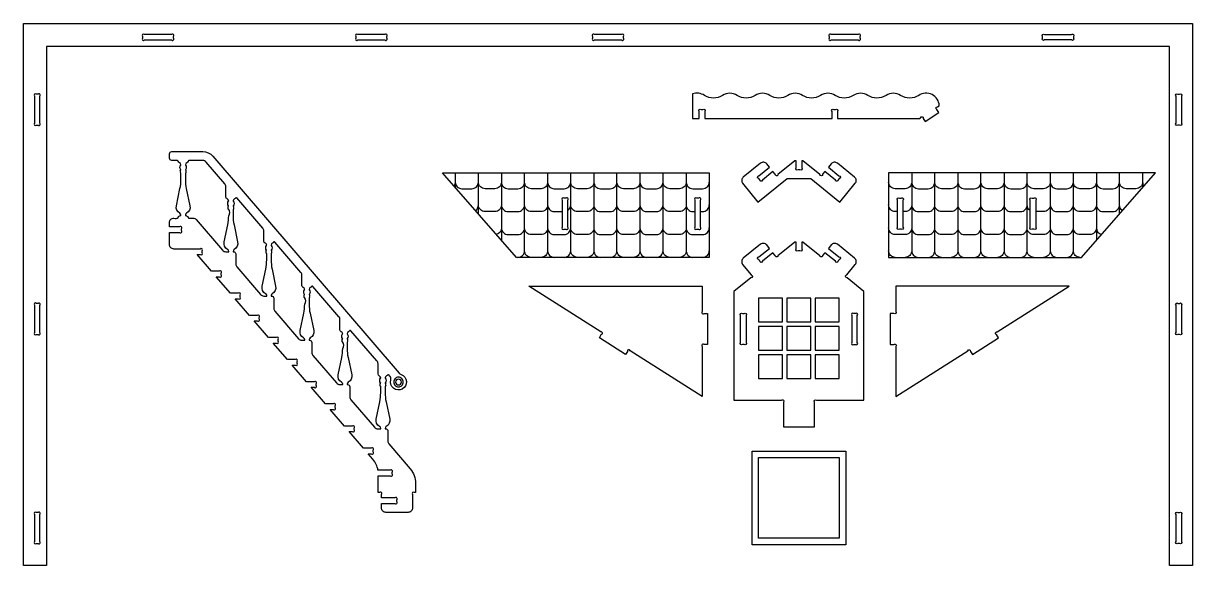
# Model space of a CAD drawing. Extents: x 9625 to 9740, y 1073 to 1136.
# Drawn here: x 9655.19 to 9681.61, y 1095.11 to 1107.36 of the extents above; entities that cross this region are included whole.
import ezdxf

# ---------------------------------------------------------------- set-up
doc = ezdxf.new("R2010")
doc.units = 0
doc.header["$MEASUREMENT"] = 0
doc.layers.add('LAYER_1', color=18, linetype='CONTINUOUS')

msp = doc.modelspace()

# ---------------------------------------------------------------- linework, layer by layer
at = {"layer": 'LAYER_1'}
for points in [[(9681.085, 1106.83), (9655.71, 1106.83), (9655.71, 1095.105), (9655.185, 1095.105), (9655.185, 1107.355), (9681.61, 1107.355), (9681.61, 1095.105), (9681.085, 1095.105)], [(9666.331, 1102.068), (9664.659, 1103.978), (9670.687, 1103.978), (9670.687, 1102.068)], [(9679.096, 1102.068), (9680.768, 1103.978), (9674.74, 1103.978), (9674.74, 1102.068)], [(9671.803, 1100.609), (9672.343, 1100.609), (9672.343, 1101.149), (9671.803, 1101.149)], [(9672.443, 1100.609), (9672.983, 1100.609), (9672.983, 1101.149), (9672.443, 1101.149)], [(9673.083, 1100.609), (9673.623, 1100.609), (9673.623, 1101.149), (9673.083, 1101.149)], [(9671.803, 1099.969), (9672.343, 1099.969), (9672.343, 1100.509), (9671.803, 1100.509)], [(9672.443, 1099.969), (9672.983, 1099.969), (9672.983, 1100.509), (9672.443, 1100.509)], [(9673.083, 1099.969), (9673.623, 1099.969), (9673.623, 1100.509), (9673.083, 1100.509)], [(9671.803, 1099.329), (9672.343, 1099.329), (9672.343, 1099.869), (9671.803, 1099.869)], [(9672.443, 1099.329), (9672.983, 1099.329), (9672.983, 1099.869), (9672.443, 1099.869)], [(9673.083, 1099.329), (9673.623, 1099.329), (9673.623, 1099.869), (9673.083, 1099.869)], [(9671.653, 1097.694), (9673.773, 1097.694), (9673.773, 1095.574), (9671.653, 1095.574)], [(9671.803, 1097.544), (9673.623, 1097.544), (9673.623, 1095.724), (9671.803, 1095.724)]]:
    msp.add_lwpolyline(points, close=True, dxfattribs=at)
for points in [[(9657.923, 1106.98), (9658.535, 1106.98, 1), (9658.579, 1107.024), (9658.579, 1107.061, 1), (9658.535, 1107.105), (9657.923, 1107.105, 1), (9657.879, 1107.061), (9657.879, 1107.024, 1)], [(9662.742, 1106.98), (9663.354, 1106.98, 1), (9663.398, 1107.024), (9663.398, 1107.061, 1), (9663.354, 1107.105), (9662.742, 1107.105, 1), (9662.698, 1107.061), (9662.698, 1107.024, 1)], [(9668.092, 1106.98), (9668.704, 1106.98, 1), (9668.748, 1107.024), (9668.748, 1107.061, 1), (9668.704, 1107.105), (9668.092, 1107.105, 1), (9668.048, 1107.061), (9668.048, 1107.024, 1)], [(9673.442, 1106.98), (9674.054, 1106.98, 1), (9674.098, 1107.024), (9674.098, 1107.061, 1), (9674.054, 1107.105), (9673.442, 1107.105, 1), (9673.398, 1107.061), (9673.398, 1107.024, 1)], [(9678.261, 1107.105), (9678.873, 1107.105, -1), (9678.917, 1107.061), (9678.917, 1107.024, -1), (9678.873, 1106.98), (9678.261, 1106.98, -1), (9678.217, 1107.024), (9678.217, 1107.061, -1)], [(9655.435, 1105.711), (9655.435, 1105.099, 1), (9655.48, 1105.055), (9655.516, 1105.055, 1), (9655.56, 1105.099), (9655.56, 1105.711, 1), (9655.516, 1105.755), (9655.48, 1105.755, 1)], [(9673.461, 1105.207), (9673.461, 1105.363, -1), (9673.505, 1105.407), (9673.542, 1105.407, -1), (9673.586, 1105.363), (9673.586, 1105.207), (9675.435, 1105.207), (9675.461, 1105.224, -1), (9675.522, 1105.21), (9675.565, 1105.142), (9675.875, 1105.34), (9675.832, 1105.408, -1), (9675.845, 1105.469), (9675.886, 1105.495, 0.579603), (9675.42, 1105.728, -0.300981), (9675.012, 1105.728, 0.300981), (9674.681, 1105.728, -0.300981), (9674.273, 1105.728, 0.300981), (9673.942, 1105.728, -0.300981), (9673.534, 1105.728, 0.300981), (9673.203, 1105.728, -0.300981), (9672.795, 1105.728, 0.300981), (9672.464, 1105.728, -0.300981), (9672.056, 1105.728, 0.300981), (9671.725, 1105.728, -0.300981), (9671.317, 1105.728, 0.300981), (9670.985, 1105.728, -0.300981), (9670.577, 1105.728, 0.236244), (9670.311, 1105.761), (9670.311, 1105.207), (9670.461, 1105.207), (9670.461, 1105.363, -1), (9670.505, 1105.407), (9670.542, 1105.407, -1), (9670.586, 1105.363), (9670.586, 1105.207)], [(9681.36, 1105.711), (9681.36, 1105.099, -1), (9681.316, 1105.055), (9681.28, 1105.055, -1), (9681.235, 1105.099), (9681.235, 1105.711, -1), (9681.28, 1105.755), (9681.316, 1105.755, -1)], [(9663.205, 1097.133), (9663.474, 1097.133, 1), (9663.518, 1097.177), (9663.518, 1097.213, 1), (9663.474, 1097.258), (9663.199, 1097.258, 0.140614), (9663.084, 1097.508), (9662.977, 1097.633), (9663.044, 1097.633, 1), (9663.088, 1097.677), (9663.088, 1097.713, 1), (9663.044, 1097.758), (9662.87, 1097.758), (9662.548, 1098.133), (9662.615, 1098.133, 1), (9662.659, 1098.177), (9662.659, 1098.213, 1), (9662.615, 1098.258), (9662.44, 1098.258), (9662.118, 1098.633), (9662.185, 1098.633, 1), (9662.229, 1098.677), (9662.229, 1098.713, 1), (9662.185, 1098.758), (9662.011, 1098.758), (9661.689, 1099.133), (9661.756, 1099.133, 1), (9661.8, 1099.177), (9661.8, 1099.213, 1), (9661.756, 1099.258), (9661.581, 1099.258), (9661.259, 1099.633), (9661.326, 1099.633, 1), (9661.37, 1099.677), (9661.37, 1099.713, 1), (9661.326, 1099.758), (9661.152, 1099.758), (9660.83, 1100.133), (9660.896, 1100.133, 1), (9660.941, 1100.177), (9660.941, 1100.213, 1), (9660.896, 1100.258), (9660.722, 1100.258), (9660.4, 1100.633), (9660.467, 1100.633, 1), (9660.511, 1100.677), (9660.511, 1100.713, 1), (9660.467, 1100.758), (9660.293, 1100.758), (9659.97, 1101.133), (9660.037, 1101.133, 1), (9660.082, 1101.177), (9660.082, 1101.213, 1), (9660.037, 1101.258), (9659.863, 1101.258), (9659.541, 1101.633), (9659.608, 1101.633, 1), (9659.652, 1101.677), (9659.652, 1101.713, 1), (9659.608, 1101.758), (9659.434, 1101.758), (9659.111, 1102.133), (9659.178, 1102.133, 1), (9659.223, 1102.177), (9659.223, 1102.213, 1), (9659.178, 1102.258), (9658.589, 1102.258, -0.414214), (9658.489, 1102.358), (9658.489, 1102.633), (9658.715, 1102.633, 1), (9658.759, 1102.677), (9658.759, 1102.713, 1), (9658.715, 1102.758), (9658.489, 1102.758), (9658.489, 1102.858, -0.414214), (9658.589, 1102.958, 0.352171), (9658.685, 1102.973, -0.352171), (9658.734, 1103.013), (9658.746, 1103.013), (9658.746, 1103.021, 0.272519), (9658.72, 1103.065, -0.328849), (9658.643, 1103.233), (9658.725, 1103.622, 0.051698), (9658.746, 1103.827), (9658.746, 1103.97, 0.366837), (9658.742, 1103.975, -0.600564), (9658.735, 1103.994, 0.39765), (9658.735, 1104, -0.39765), (9658.735, 1104.016, 0.39765), (9658.735, 1104.022, -0.594353), (9658.741, 1104.041, 0.584261), (9658.744, 1104.049, -0.375636), (9658.743, 1104.155, 0.187098), (9658.746, 1104.162, 0.294683), (9658.715, 1104.206, -0.244569), (9658.685, 1104.242, 0.352171), (9658.666, 1104.258), (9658.539, 1104.258, -0.414214), (9658.489, 1104.308), (9658.489, 1104.408, -0.414214), (9658.539, 1104.458), (9659.239, 1104.458, -0.21865), (9659.466, 1104.353), (9663.677, 1099.452, 0.134714), (9663.72, 1099.423, -0.655406), (9663.748, 1099.094, -0.655406), (9663.489, 1099.298, 0.245805), (9663.468, 1099.388), (9663.447, 1099.412, 0.507332), (9663.415, 1099.41, -0.156752), (9663.392, 1099.39, 0.294683), (9663.361, 1099.345, 0.187098), (9663.363, 1099.339, -0.375636), (9663.363, 1099.233, 0.584261), (9663.365, 1099.224, -0.594353), (9663.371, 1099.206, 0.39765), (9663.371, 1099.199, -0.39765), (9663.371, 1099.184, 0.39765), (9663.371, 1099.177, -0.600564), (9663.365, 1099.159, 0.366837), (9663.361, 1099.154), (9663.361, 1099.011, 0.051698), (9663.382, 1098.806), (9663.464, 1098.417, -0.328849), (9663.387, 1098.248, 0.272519), (9663.361, 1098.204), (9663.361, 1098.196), (9663.373, 1098.196, -0.414214), (9663.423, 1098.146), (9663.423, 1097.919, 0.179323), (9663.447, 1097.853), (9663.93, 1097.291, -0.179323), (9664.051, 1096.965), (9664.051, 1096.758), (9664.022, 1096.758, 1), (9663.978, 1096.713), (9663.978, 1096.408, -0.414214), (9663.878, 1096.308), (9663.378, 1096.308, -0.414214), (9663.278, 1096.408), (9663.278, 1096.508), (9663.584, 1096.508, 1), (9663.628, 1096.552), (9663.628, 1096.588, 1), (9663.584, 1096.633), (9663.278, 1096.633), (9663.278, 1096.713, 1), (9663.234, 1096.758), (9663.205, 1096.758)], [(9658.906, 1104.242, -0.251154), (9658.877, 1104.206, 0.294683), (9658.846, 1104.162, 0.187098), (9658.848, 1104.155, -0.375636), (9658.847, 1104.049, 0.584261), (9658.85, 1104.041, -0.594353), (9658.856, 1104.022, 0.39765), (9658.856, 1104.016, -0.39765), (9658.856, 1104, 0.39765), (9658.856, 1103.994, -0.600564), (9658.85, 1103.975, 0.366837), (9658.846, 1103.97), (9658.846, 1103.827, 0.051698), (9658.867, 1103.622), (9658.949, 1103.233, -0.328849), (9658.872, 1103.065, 0.272519), (9658.846, 1103.021), (9658.846, 1103.013, -0.352171), (9658.906, 1102.973, 0.352171), (9658.926, 1102.958), (9659.016, 1102.958, -0.21865), (9659.092, 1102.923), (9659.686, 1102.231, 0.21865), (9659.762, 1102.196), (9659.825, 1102.196), (9659.825, 1102.204, 0.272519), (9659.799, 1102.248, -0.328849), (9659.722, 1102.417), (9659.803, 1102.806, 0.051698), (9659.825, 1103.011, 0.366837), (9659.821, 1103.159, -0.600564), (9659.814, 1103.177, 0.39765), (9659.814, 1103.184, -0.39765), (9659.814, 1103.199, 0.39765), (9659.814, 1103.206, -0.594353), (9659.82, 1103.224, 0.584261), (9659.823, 1103.233, -0.375636), (9659.822, 1103.339, 0.187098), (9659.825, 1103.345, 0.294683), (9659.794, 1103.39, -0.302722), (9659.763, 1103.436), (9659.763, 1103.664, 0.179323), (9659.739, 1103.729), (9659.315, 1104.223, 0.21865), (9659.239, 1104.258), (9658.926, 1104.258, 0.352171)], [(9672.776, 1104.248), (9672.776, 1104.092, -1), (9672.732, 1104.048), (9672.695, 1104.048, -1), (9672.651, 1104.092), (9672.651, 1104.248), (9672.622, 1104.248), (9672.24, 1103.938, -1), (9672.178, 1103.945), (9672.127, 1104.007), (9671.889, 1103.815, -1), (9671.827, 1103.821), (9671.804, 1103.85, -1), (9671.81, 1103.912), (9672.048, 1104.105), (9671.985, 1104.182, 0.414214), (9671.844, 1104.197), (9671.456, 1103.882, 0.414214), (9671.441, 1103.742), (9671.787, 1103.314), (9672.446, 1103.848), (9672.981, 1103.848), (9673.64, 1103.314), (9673.986, 1103.742, 0.414214), (9673.971, 1103.882), (9673.582, 1104.197, 0.414214), (9673.442, 1104.182), (9673.379, 1104.105), (9673.617, 1103.912, -1), (9673.623, 1103.85), (9673.6, 1103.821, -1), (9673.538, 1103.815), (9673.3, 1104.007), (9673.249, 1103.945, -1), (9673.187, 1103.938), (9672.805, 1104.248)], [(9660.68, 1102.159, -0.600564), (9660.673, 1102.177, 0.39765), (9660.673, 1102.184, -0.39765), (9660.673, 1102.199, 0.39765), (9660.673, 1102.206, -0.594353), (9660.679, 1102.224, 0.584261), (9660.682, 1102.233, -0.375636), (9660.681, 1102.339, 0.187098), (9660.684, 1102.345, 0.294683), (9660.653, 1102.39, -0.302722), (9660.622, 1102.436), (9660.622, 1102.664, 0.179323), (9660.598, 1102.729), (9660.011, 1103.412, 0.507332), (9659.979, 1103.41, -0.156752), (9659.955, 1103.39, 0.294683), (9659.925, 1103.345, 0.187098), (9659.927, 1103.339, -0.375636), (9659.926, 1103.233, 0.584261), (9659.929, 1103.224, -0.594353), (9659.935, 1103.206, 0.39765), (9659.935, 1103.199, -0.39765), (9659.935, 1103.184, 0.39765), (9659.935, 1103.177, -0.600564), (9659.929, 1103.159, 0.366837), (9659.925, 1103.154), (9659.925, 1103.011, 0.051698), (9659.946, 1102.806), (9660.027, 1102.417, -0.328849), (9659.95, 1102.248, 0.272519), (9659.925, 1102.204), (9659.925, 1102.196), (9659.936, 1102.196, -0.414214), (9659.986, 1102.146), (9659.986, 1101.919, 0.179323), (9660.01, 1101.853), (9660.545, 1101.231, 0.21865), (9660.621, 1101.196), (9660.684, 1101.196), (9660.684, 1101.204, 0.272519), (9660.658, 1101.248, -0.328849), (9660.581, 1101.417), (9660.663, 1101.806, 0.051698), (9660.684, 1102.011), (9660.684, 1102.154, 0.366837)], [(9667.362, 1103.36), (9667.362, 1102.748, 1), (9667.406, 1102.704), (9667.443, 1102.704, 1), (9667.487, 1102.748), (9667.487, 1103.36, 1), (9667.443, 1103.404), (9667.406, 1103.404, 1)], [(9670.362, 1103.36), (9670.362, 1102.748, 1), (9670.406, 1102.704), (9670.443, 1102.704, 1), (9670.487, 1102.748), (9670.487, 1103.36, 1), (9670.443, 1103.404), (9670.406, 1103.404, 1)], [(9675.065, 1103.36), (9675.065, 1102.748, -1), (9675.021, 1102.704), (9674.984, 1102.704, -1), (9674.94, 1102.748), (9674.94, 1103.36, -1), (9674.984, 1103.404), (9675.021, 1103.404, -1)], [(9678.065, 1103.36), (9678.065, 1102.748, -1), (9678.021, 1102.704), (9677.984, 1102.704, -1), (9677.94, 1102.748), (9677.94, 1103.36, -1), (9677.984, 1103.404), (9678.021, 1103.404, -1)], [(9661.522, 1100.806, 0.051698), (9661.543, 1101.011, 0.366837), (9661.539, 1101.159, -0.600564), (9661.533, 1101.177, 0.39765), (9661.533, 1101.184, -0.39765), (9661.533, 1101.199, 0.39765), (9661.533, 1101.206, -0.594353), (9661.538, 1101.224, 0.584261), (9661.541, 1101.233, -0.375636), (9661.54, 1101.339, 0.187098), (9661.543, 1101.345, 0.294683), (9661.512, 1101.39, -0.302722), (9661.481, 1101.436), (9661.481, 1101.664, 0.179323), (9661.457, 1101.729), (9660.87, 1102.412, 0.507332), (9660.838, 1102.41, -0.156752), (9660.815, 1102.39, 0.294683), (9660.784, 1102.345, 0.187098), (9660.786, 1102.339, -0.375636), (9660.785, 1102.233, 0.584261), (9660.788, 1102.224, -0.594353), (9660.794, 1102.206, 0.39765), (9660.794, 1102.199, -0.39765), (9660.794, 1102.184, 0.39765), (9660.794, 1102.177, -0.600564), (9660.788, 1102.159, 0.366837), (9660.784, 1102.154), (9660.784, 1102.011, 0.051698), (9660.805, 1101.806), (9660.887, 1101.417, -0.328849), (9660.81, 1101.248, 0.272519), (9660.784, 1101.204), (9660.784, 1101.196), (9660.795, 1101.196, -0.414214), (9660.845, 1101.146), (9660.845, 1100.919, 0.179323), (9660.869, 1100.853), (9661.404, 1100.231, 0.21865), (9661.48, 1100.196), (9661.543, 1100.196), (9661.543, 1100.204, 0.272519), (9661.517, 1100.248, -0.328849), (9661.44, 1100.417)], [(9673.063, 1098.243), (9673.063, 1098.799, -1), (9673.108, 1098.843), (9674.182, 1098.843), (9674.182, 1101.299), (9673.8, 1101.609, -1), (9673.793, 1101.671), (9673.986, 1101.909, 0.414214), (9673.971, 1102.049), (9673.582, 1102.364, 0.414214), (9673.442, 1102.349), (9673.379, 1102.272), (9673.617, 1102.079, -1), (9673.623, 1102.017), (9673.6, 1101.989, -1), (9673.538, 1101.982), (9673.3, 1102.175), (9673.249, 1102.112, -1), (9673.187, 1102.105), (9672.805, 1102.415), (9672.776, 1102.415), (9672.776, 1102.259, -1), (9672.732, 1102.215), (9672.695, 1102.215, -1), (9672.651, 1102.259), (9672.651, 1102.415), (9672.622, 1102.415), (9672.24, 1102.105, -1), (9672.178, 1102.112), (9672.127, 1102.175), (9671.889, 1101.982, -1), (9671.827, 1101.989), (9671.804, 1102.017, -1), (9671.81, 1102.079), (9672.048, 1102.272), (9671.985, 1102.349, 0.414214), (9671.844, 1102.364), (9671.456, 1102.049, 0.414214), (9671.441, 1101.909), (9671.634, 1101.671, -1), (9671.627, 1101.609), (9671.245, 1101.299), (9671.245, 1098.843), (9672.319, 1098.843, -1), (9672.363, 1098.799), (9672.363, 1098.243)], [(9662.402, 1100.011, 0.366837), (9662.398, 1100.159, -0.600564), (9662.392, 1100.177, 0.39765), (9662.392, 1100.184, -0.39765), (9662.392, 1100.199, 0.39765), (9662.392, 1100.206, -0.594353), (9662.398, 1100.224, 0.584261), (9662.4, 1100.233, -0.375636), (9662.4, 1100.339, 0.187098), (9662.402, 1100.345, 0.294683), (9662.371, 1100.39, -0.302722), (9662.34, 1100.436), (9662.34, 1100.664, 0.179323), (9662.316, 1100.729), (9661.729, 1101.412, 0.507332), (9661.697, 1101.41, -0.156752), (9661.674, 1101.39, 0.294683), (9661.643, 1101.345, 0.187098), (9661.645, 1101.339, -0.375636), (9661.644, 1101.233, 0.584261), (9661.647, 1101.224, -0.594353), (9661.653, 1101.206, 0.39765), (9661.653, 1101.199, -0.39765), (9661.653, 1101.184, 0.39765), (9661.653, 1101.177, -0.600564), (9661.647, 1101.159, 0.366837), (9661.643, 1101.154), (9661.643, 1101.011, 0.051698), (9661.664, 1100.806), (9661.746, 1100.417, -0.328849), (9661.669, 1100.248, 0.272519), (9661.643, 1100.204), (9661.643, 1100.196), (9661.654, 1100.196, -0.414214), (9661.704, 1100.146), (9661.704, 1099.919, 0.179323), (9661.729, 1099.853), (9662.263, 1099.231, 0.21865), (9662.339, 1099.196), (9662.402, 1099.196), (9662.402, 1099.204, 0.272519), (9662.376, 1099.248, -0.328849), (9662.299, 1099.417), (9662.381, 1099.806, 0.051698)], [(9670.649, 1100.099), (9670.568, 1100.099, 1), (9670.524, 1100.055), (9670.524, 1098.922), (9668.898, 1099.96, 1), (9668.837, 1099.946), (9668.793, 1099.878), (9668.203, 1100.254), (9668.247, 1100.323, 1), (9668.233, 1100.384), (9666.607, 1101.421), (9670.524, 1101.421), (9670.524, 1100.843, 1), (9670.568, 1100.799), (9670.649, 1100.799)], [(9674.778, 1100.099), (9674.859, 1100.099, -1), (9674.903, 1100.055), (9674.903, 1098.922), (9676.529, 1099.96, -1), (9676.59, 1099.946), (9676.634, 1099.878), (9677.224, 1100.254), (9677.18, 1100.323, -1), (9677.194, 1100.384), (9678.82, 1101.421), (9674.903, 1101.421), (9674.903, 1100.843, -1), (9674.859, 1100.799), (9674.778, 1100.799)], [(9655.435, 1100.986), (9655.435, 1100.374, 1), (9655.48, 1100.33), (9655.516, 1100.33, 1), (9655.56, 1100.374), (9655.56, 1100.986, 1), (9655.516, 1101.03), (9655.48, 1101.03, 1)], [(9681.36, 1100.986), (9681.36, 1100.374, -1), (9681.316, 1100.33), (9681.28, 1100.33, -1), (9681.235, 1100.374), (9681.235, 1100.986, -1), (9681.28, 1101.03), (9681.316, 1101.03, -1)], [(9671.52, 1100.755), (9671.52, 1100.143, -1), (9671.476, 1100.099), (9671.439, 1100.099, -1), (9671.395, 1100.143), (9671.395, 1100.755, -1), (9671.439, 1100.799), (9671.476, 1100.799, -1)], [(9673.907, 1100.755), (9673.907, 1100.143, 1), (9673.951, 1100.099), (9673.988, 1100.099, 1), (9674.032, 1100.143), (9674.032, 1100.755, 1), (9673.988, 1100.799), (9673.951, 1100.799, 1)], [(9663.261, 1099.154, 0.366837), (9663.257, 1099.159, -0.600564), (9663.251, 1099.177, 0.39765), (9663.251, 1099.184, -0.39765), (9663.251, 1099.199, 0.39765), (9663.251, 1099.206, -0.594353), (9663.257, 1099.224, 0.584261), (9663.26, 1099.233, -0.375636), (9663.259, 1099.339, 0.187098), (9663.261, 1099.345, 0.294683), (9663.23, 1099.39, -0.302722), (9663.2, 1099.436), (9663.2, 1099.664, 0.179323), (9663.175, 1099.729), (9662.588, 1100.412, 0.507332), (9662.556, 1100.41, -0.156752), (9662.533, 1100.39, 0.294683), (9662.502, 1100.345, 0.187098), (9662.504, 1100.339, -0.375636), (9662.504, 1100.233, 0.584261), (9662.506, 1100.224, -0.594353), (9662.512, 1100.206, 0.39765), (9662.512, 1100.199, -0.39765), (9662.512, 1100.184, 0.39765), (9662.512, 1100.177, -0.600564), (9662.506, 1100.159, 0.366837), (9662.502, 1100.154), (9662.502, 1100.011, 0.051698), (9662.523, 1099.806), (9662.605, 1099.417, -0.328849), (9662.528, 1099.248, 0.272519), (9662.502, 1099.204), (9662.502, 1099.196), (9662.513, 1099.196, -0.414214), (9662.563, 1099.146), (9662.563, 1098.919, 0.179323), (9662.588, 1098.853), (9663.122, 1098.231, 0.21865), (9663.198, 1098.196), (9663.261, 1098.196), (9663.261, 1098.204, 0.272519), (9663.235, 1098.248, -0.328849), (9663.158, 1098.417), (9663.24, 1098.806, 0.051698), (9663.261, 1099.011)], [(9663.663, 1099.361, 0.414214), (9663.555, 1099.253, 0.414214), (9663.663, 1099.144, 0.414214), (9663.771, 1099.253, 0.414214)], [(9663.663, 1099.317, 0.414214), (9663.598, 1099.253, 0.414214), (9663.663, 1099.188, 0.414214), (9663.728, 1099.253, 0.414214)], [(9655.435, 1096.261), (9655.435, 1095.649, 1), (9655.48, 1095.605), (9655.516, 1095.605, 1), (9655.56, 1095.649), (9655.56, 1096.261, 1), (9655.516, 1096.305), (9655.48, 1096.305, 1)], [(9681.36, 1096.261), (9681.36, 1095.649, -1), (9681.316, 1095.605), (9681.28, 1095.605, -1), (9681.235, 1095.649), (9681.235, 1096.261, -1), (9681.28, 1096.305), (9681.316, 1096.305, -1)]]:
    msp.add_lwpolyline(points, format="xyb", close=True, dxfattribs=at)
for points in [[(9664.947, 1103.978), (9664.947, 1103.649)], [(9665.469, 1103.053), (9665.469, 1103.978)], [(9665.99, 1103.978), (9665.99, 1102.457)], [(9679.436, 1103.978), (9679.436, 1102.457)], [(9679.958, 1103.053), (9679.958, 1103.978)], [(9680.48, 1103.978), (9680.48, 1103.649)]]:
    msp.add_lwpolyline(points, dxfattribs=at)
for points in [[(9666.362, 1102.068, 0.414214), (9666.512, 1102.218), (9666.512, 1103.978)], [(9667.034, 1103.978), (9667.034, 1102.218, -0.414214), (9666.884, 1102.068)], [(9667.706, 1102.068, -0.414214), (9667.556, 1102.218), (9667.556, 1103.978)], [(9668.078, 1103.978), (9668.078, 1102.218, -0.414214), (9667.928, 1102.068)], [(9668.45, 1102.068, 0.414214), (9668.6, 1102.218), (9668.6, 1103.978)], [(9669.121, 1103.978), (9669.121, 1102.218, -0.414214), (9668.971, 1102.068)], [(9669.793, 1102.068, -0.414214), (9669.643, 1102.218), (9669.643, 1103.978)], [(9670.165, 1103.978), (9670.165, 1102.218, 0.414214), (9670.315, 1102.068)], [(9675.262, 1103.978), (9675.262, 1102.218, -0.414214), (9675.112, 1102.068)], [(9675.934, 1102.068, -0.414214), (9675.784, 1102.218), (9675.784, 1103.978)], [(9676.305, 1103.978), (9676.305, 1102.218, -0.414214), (9676.155, 1102.068)], [(9676.677, 1102.068, 0.414214), (9676.827, 1102.218), (9676.827, 1103.978)], [(9677.349, 1103.978), (9677.349, 1102.218, 0.414214), (9677.499, 1102.068)], [(9678.021, 1102.068, -0.414214), (9677.871, 1102.218), (9677.871, 1103.978)], [(9678.393, 1103.978), (9678.393, 1102.218, -0.414214), (9678.243, 1102.068)], [(9679.065, 1102.068, -0.414214), (9678.915, 1102.218), (9678.915, 1103.978)], [(9664.947, 1103.77, -0.159509), (9664.918, 1103.682)], [(9664.947, 1103.77, 0.414214), (9665.097, 1103.62), (9665.319, 1103.62, 0.414214), (9665.469, 1103.77)], [(9665.99, 1103.77, -0.414214), (9665.84, 1103.62), (9665.619, 1103.62, -0.414214), (9665.469, 1103.77)], [(9665.99, 1103.77, 0.414214), (9666.14, 1103.62), (9666.362, 1103.62, 0.414214), (9666.512, 1103.77)], [(9667.034, 1103.77, -0.414214), (9666.884, 1103.62), (9666.662, 1103.62, -0.414214), (9666.512, 1103.77)], [(9667.034, 1103.77, 0.414214), (9667.184, 1103.62), (9667.406, 1103.62, 0.414214), (9667.556, 1103.77)], [(9668.078, 1103.77, -0.414214), (9667.928, 1103.62), (9667.706, 1103.62, -0.414214), (9667.556, 1103.77)], [(9668.078, 1103.77, 0.414214), (9668.228, 1103.62), (9668.45, 1103.62, 0.414214), (9668.6, 1103.77)], [(9669.121, 1103.77, -0.414214), (9668.971, 1103.62), (9668.75, 1103.62, -0.414214), (9668.6, 1103.77)], [(9669.121, 1103.77, 0.414214), (9669.271, 1103.62), (9669.493, 1103.62, 0.414214), (9669.643, 1103.77)], [(9670.165, 1103.77, -0.414214), (9670.015, 1103.62), (9669.793, 1103.62, -0.414214), (9669.643, 1103.77)], [(9670.165, 1103.77, 0.414214), (9670.315, 1103.62), (9670.537, 1103.62, 0.414214), (9670.687, 1103.77)], [(9675.262, 1103.77, -0.414214), (9675.112, 1103.62), (9674.89, 1103.62, -0.414214), (9674.74, 1103.77)], [(9675.262, 1103.77, 0.414214), (9675.412, 1103.62), (9675.634, 1103.62, 0.414214), (9675.784, 1103.77)], [(9676.305, 1103.77, -0.414214), (9676.155, 1103.62), (9675.934, 1103.62, -0.414214), (9675.784, 1103.77)], [(9676.305, 1103.77, 0.414214), (9676.455, 1103.62), (9676.677, 1103.62, 0.414214), (9676.827, 1103.77)], [(9677.349, 1103.77, -0.414214), (9677.199, 1103.62), (9676.977, 1103.62, -0.414214), (9676.827, 1103.77)], [(9677.349, 1103.77, 0.414214), (9677.499, 1103.62), (9677.721, 1103.62, 0.414214), (9677.871, 1103.77)], [(9678.393, 1103.77, -0.414214), (9678.243, 1103.62), (9678.021, 1103.62, -0.414214), (9677.871, 1103.77)], [(9678.393, 1103.77, 0.414214), (9678.543, 1103.62), (9678.765, 1103.62, 0.414214), (9678.915, 1103.77)], [(9679.436, 1103.77, -0.414214), (9679.286, 1103.62), (9679.065, 1103.62, -0.414214), (9678.915, 1103.77)], [(9679.436, 1103.77, 0.414214), (9679.586, 1103.62), (9679.808, 1103.62, 0.414214), (9679.958, 1103.77)], [(9680.48, 1103.77, -0.414214), (9680.33, 1103.62), (9680.108, 1103.62, -0.414214), (9679.958, 1103.77)], [(9680.48, 1103.77, 0.159509), (9680.509, 1103.682)], [(9665.402, 1103.128, 0.249891), (9665.469, 1103.253)], [(9665.99, 1103.253, -0.414214), (9665.84, 1103.103), (9665.619, 1103.103, -0.414214), (9665.469, 1103.253)], [(9665.99, 1103.253, 0.414214), (9666.14, 1103.103), (9666.362, 1103.103, 0.414214), (9666.512, 1103.253)], [(9667.034, 1103.253, -0.414214), (9666.884, 1103.103), (9666.662, 1103.103, -0.414214), (9666.512, 1103.253)], [(9667.034, 1103.253, 0.414214), (9667.184, 1103.103), (9667.362, 1103.103)], [(9667.487, 1103.127, 0.255564), (9667.556, 1103.253)], [(9668.078, 1103.253, -0.414214), (9667.928, 1103.103), (9667.706, 1103.103, -0.414214), (9667.556, 1103.253)], [(9668.078, 1103.253, 0.414214), (9668.228, 1103.103), (9668.45, 1103.103, 0.414214), (9668.6, 1103.253)], [(9669.121, 1103.253, -0.414214), (9668.971, 1103.103), (9668.75, 1103.103, -0.414214), (9668.6, 1103.253)], [(9669.121, 1103.253, 0.414214), (9669.271, 1103.103), (9669.493, 1103.103, 0.414214), (9669.643, 1103.253)], [(9670.165, 1103.253, -0.414214), (9670.015, 1103.103), (9669.793, 1103.103, -0.414214), (9669.643, 1103.253)], [(9670.165, 1103.253, 0.414214), (9670.315, 1103.103), (9670.362, 1103.103)], [(9670.487, 1103.103), (9670.537, 1103.103, 0.414214), (9670.687, 1103.253)], [(9674.94, 1103.103), (9674.89, 1103.103, -0.414214), (9674.74, 1103.253)], [(9675.262, 1103.253, -0.414214), (9675.112, 1103.103), (9675.065, 1103.103)], [(9675.262, 1103.253, 0.414214), (9675.412, 1103.103), (9675.634, 1103.103, 0.414214), (9675.784, 1103.253)], [(9676.305, 1103.253, -0.414214), (9676.155, 1103.103), (9675.934, 1103.103, -0.414214), (9675.784, 1103.253)], [(9676.305, 1103.253, 0.414214), (9676.455, 1103.103), (9676.677, 1103.103, 0.414214), (9676.827, 1103.253)], [(9677.349, 1103.253, -0.414214), (9677.199, 1103.103), (9676.977, 1103.103, -0.414214), (9676.827, 1103.253)], [(9677.349, 1103.253, 0.414214), (9677.499, 1103.103), (9677.721, 1103.103, 0.414214), (9677.871, 1103.253)], [(9677.94, 1103.127, -0.255564), (9677.871, 1103.253)], [(9678.393, 1103.253, -0.414214), (9678.243, 1103.103), (9678.065, 1103.103)], [(9678.393, 1103.253, 0.414214), (9678.543, 1103.103), (9678.765, 1103.103, 0.414214), (9678.915, 1103.253)], [(9679.436, 1103.253, -0.414214), (9679.286, 1103.103), (9679.065, 1103.103, -0.414214), (9678.915, 1103.253)], [(9679.436, 1103.253, 0.414214), (9679.586, 1103.103), (9679.808, 1103.103, 0.414214), (9679.958, 1103.253)], [(9680.025, 1103.128, -0.249891), (9679.958, 1103.253)], [(9665.99, 1102.735, -0.349089), (9665.874, 1102.589)], [(9665.99, 1102.735, 0.414214), (9666.14, 1102.585), (9666.362, 1102.585, 0.414214), (9666.512, 1102.735)], [(9667.034, 1102.735, -0.414214), (9666.884, 1102.585), (9666.662, 1102.585, -0.414214), (9666.512, 1102.735)], [(9667.034, 1102.735, 0.414214), (9667.184, 1102.585), (9667.406, 1102.585, 0.414214), (9667.556, 1102.735)], [(9668.078, 1102.735, -0.414214), (9667.928, 1102.585), (9667.706, 1102.585, -0.414214), (9667.556, 1102.735)], [(9668.078, 1102.735, 0.414214), (9668.228, 1102.585), (9668.45, 1102.585, 0.414214), (9668.6, 1102.735)], [(9669.121, 1102.735, -0.414214), (9668.971, 1102.585), (9668.75, 1102.585, -0.414214), (9668.6, 1102.735)], [(9669.121, 1102.735, 0.414214), (9669.271, 1102.585), (9669.493, 1102.585, 0.414214), (9669.643, 1102.735)], [(9670.165, 1102.735, -0.414214), (9670.015, 1102.585), (9669.793, 1102.585, -0.414214), (9669.643, 1102.735)], [(9670.165, 1102.735, 0.414214), (9670.315, 1102.585), (9670.537, 1102.585, 0.414214), (9670.687, 1102.735)], [(9675.262, 1102.735, -0.414214), (9675.112, 1102.585), (9674.89, 1102.585, -0.414214), (9674.74, 1102.735)], [(9675.262, 1102.735, 0.414214), (9675.412, 1102.585), (9675.634, 1102.585, 0.414214), (9675.784, 1102.735)], [(9676.305, 1102.735, -0.414214), (9676.155, 1102.585), (9675.934, 1102.585, -0.414214), (9675.784, 1102.735)], [(9676.305, 1102.735, 0.414214), (9676.455, 1102.585), (9676.677, 1102.585, 0.414214), (9676.827, 1102.735)], [(9677.349, 1102.735, -0.414214), (9677.199, 1102.585), (9676.977, 1102.585, -0.414214), (9676.827, 1102.735)], [(9677.349, 1102.735, 0.414214), (9677.499, 1102.585), (9677.721, 1102.585, 0.414214), (9677.871, 1102.735)], [(9678.393, 1102.735, -0.414214), (9678.243, 1102.585), (9678.021, 1102.585, -0.414214), (9677.871, 1102.735)], [(9678.393, 1102.735, 0.414214), (9678.543, 1102.585), (9678.765, 1102.585, 0.414214), (9678.915, 1102.735)], [(9679.436, 1102.735, -0.414214), (9679.286, 1102.585), (9679.065, 1102.585, -0.414214), (9678.915, 1102.735)], [(9679.436, 1102.735, 0.349089), (9679.553, 1102.589)], [(9666.662, 1102.068, -0.414214), (9666.512, 1102.218)], [(9667.034, 1102.218, 0.414214), (9667.184, 1102.068)], [(9667.406, 1102.068, 0.414214), (9667.556, 1102.218)], [(9668.078, 1102.218, 0.414214), (9668.228, 1102.068)], [(9668.75, 1102.068, -0.414214), (9668.6, 1102.218)], [(9669.121, 1102.218, 0.414214), (9669.271, 1102.068)], [(9669.493, 1102.068, 0.414214), (9669.643, 1102.218)], [(9670.165, 1102.218, -0.414214), (9670.015, 1102.068)], [(9670.537, 1102.068, 0.414214), (9670.687, 1102.218)], [(9674.89, 1102.068, -0.414214), (9674.74, 1102.218)], [(9675.262, 1102.218, 0.414214), (9675.412, 1102.068)], [(9675.634, 1102.068, 0.414214), (9675.784, 1102.218)], [(9676.305, 1102.218, 0.414214), (9676.455, 1102.068)], [(9676.977, 1102.068, -0.414214), (9676.827, 1102.218)], [(9677.349, 1102.218, -0.414214), (9677.199, 1102.068)], [(9677.721, 1102.068, 0.414214), (9677.871, 1102.218)], [(9678.393, 1102.218, 0.414214), (9678.543, 1102.068)], [(9678.765, 1102.068, 0.414214), (9678.915, 1102.218)]]:
    msp.add_lwpolyline(points, format="xyb", dxfattribs=at)

doc.saveas('drawing.dxf')
